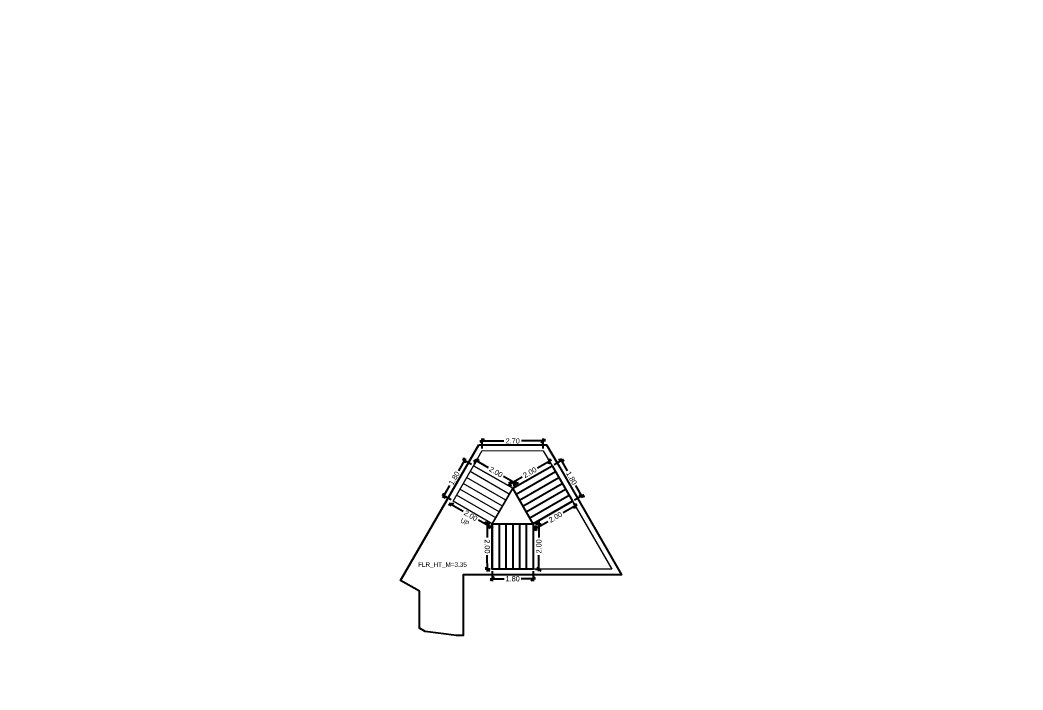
# Model space of a CAD drawing. Header units: metres. Extents: x 256329 to 886268, y -249371 to 355.
# Drawn here: x 287414.03 to 287458.25, y -909.31 to -879.77 of the extents above; entities that cross this region are included whole.
import ezdxf

# ---------------------------------------------------------------- set-up
doc = ezdxf.new("R2010")
doc.units = ezdxf.units.M
doc.header["$MEASUREMENT"] = 0
doc.header["$PDMODE"] = 35
doc.linetypes.add('CONTINOUS', pattern=[0])
doc.layers.get('0').update_dxf_attribs({"lineweight": 18})
doc.layers.get('Defpoints').update_dxf_attribs({"lineweight": 20})
doc.layers.add('A_TEXT', color=4, linetype='Continuous', lineweight=0, transparency=0.3)
doc.layers.add('BLK_2_FLR_19_STAIR_4', color=7, linetype='Continuous', plot=False)
doc.layers.add('BLK_2_FLR_19_STAIR_4_FLIGHT_2', color=7, linetype='Continuous', plot=False)
for name, color, linetype, lineweight in [('BLK_2_FLR_19_STAIR_4_FLIGHT_1', 7, 'Continuous', 0), ('BLK_2_FLR_19_STAIR_4_LANDING_1', 7, 'Continuous', 0), ('BLK_2_FLR_19_STAIR_4_LANDING_2', 7, 'Continuous', 0)]:
    doc.layers.add(name, color=color, linetype=linetype, lineweight=lineweight)
doc.layers.add('BLK_2_FLR_19_STAIR_4_FLIGHT_3', color=7, linetype='Continuous')
doc.styles.add('Arial', font='arial.ttf')
doc.styles.get("Standard").update_dxf_attribs({"font": 'arial.ttf'})
doc.dimstyles.new('METRIC DIM', dxfattribs={"dimtxt": 0.23, "dimasz": 0.18, "dimexe": 0.1, "dimexo": 0.1, "dimgap": 0.09, "dimtad": 0, "dimzin": 0, "dimdsep": 46, "dimtxsty": 'Standard', "dimblk": 'OBLIQUE', "dimcen": 0, "dimdle": 0.1, "dimclrd": 147, "dimclre": 147, "dimclrt": 7, "dimadec": 0, "dimazin": 0, "dimtfac": 1, "dimtofl": 0, "dimtmove": 0, "dimatfit": 2, "dimfxl": 0.125, "dimtolj": 1, "dimtzin": 0, "dimarcsym": 0})

# ---------------------------------------------------------------- blocks, each defined once
blk = doc.blocks.new('_Oblique')
at = {"color": 0, "linetype": 'ByBlock', "lineweight": -2}
blk.add_line((-0.5, -0.5), (0.5, 0.5), dxfattribs=at)
blk = doc.blocks.new('*D1834')
at = {"layer": 'BLK_2_FLR_19_STAIR_4_FLIGHT_2', "color": 147, "lineweight": -2, "transparency": 16777216}
for p, q in [((287437.57224, -899.373261), (287437.981363, -899.138168)), ((287437.844836, -899.101286), (287438.154983, -899.641023)), ((287438.841291, -900.835379), (287438.531145, -900.295642)), ((287438.46905, -900.933944), (287438.878173, -900.698851))]:
    blk.add_line(p, q, dxfattribs=at)
at = {"layer": 'Defpoints', "color": 0, "linetype": 'CONTINOUS', "transparency": 16777216}
for p in [(287437.485535, -899.423084, 0.042641), (287438.791469, -900.748674), (287438.382345, -900.983767, 0.042641)]:
    blk.add_point(p, dxfattribs=at)
at = {"layer": 'BLK_2_FLR_19_STAIR_4_FLIGHT_2', "color": 147, "linetype": 'CONTINOUS', "lineweight": -2, "transparency": 16777216, "xscale": 0.18, "yscale": 0.18, "zscale": 0.18}
for p, rotation in [((287437.894659, -899.187991), 119.882813), ((287438.791469, -900.748674), 299.882813)]:
    blk.add_blockref('_Oblique', p, dxfattribs=dict(at, rotation=rotation))
at = {"layer": 'BLK_2_FLR_19_STAIR_4_FLIGHT_2', "color": 7, "linetype": 'CONTINOUS', "transparency": 16777216, "insert": (287438.343064, -899.968332), "char_height": 0.23, "attachment_point": 5, "rotation": 299.8828126}
blk.add_mtext('\\A1;1.80', dxfattribs=at)
blk = doc.blocks.new('*D1776')
at = {"layer": 'BLK_2_FLR_19_STAIR_4_LANDING_1', "color": 147, "lineweight": -2, "transparency": 16777216}
for p, q in [((287434.05673, -899.150898), (287434.672656, -899.505041)), ((287434.06613, -899.33517), (287434.193268, -899.114052)), ((287435.965272, -900.248267), (287435.349346, -899.894123)), ((287435.801289, -900.332848), (287435.928426, -900.11173))]:
    blk.add_line(p, q, dxfattribs=at)
at = {"layer": 'Defpoints', "color": 0, "linetype": 'CONTINOUS', "transparency": 16777216}
for p in [(287434.016284, -899.421861, 0.042641), (287435.878581, -900.198422), (287435.751443, -900.419539, 0.042641)]:
    blk.add_point(p, dxfattribs=at)
at = {"layer": 'BLK_2_FLR_19_STAIR_4_LANDING_1', "color": 147, "linetype": 'CONTINOUS', "lineweight": -2, "transparency": 16777216, "xscale": 0.18, "yscale": 0.18, "zscale": 0.18}
for p, rotation in [((287434.143422, -899.200743), 150.102044), ((287435.878581, -900.198422), 330.102044)]:
    blk.add_blockref('_Oblique', p, dxfattribs=dict(at, rotation=rotation))
at = {"layer": 'BLK_2_FLR_19_STAIR_4_LANDING_1', "color": 7, "linetype": 'CONTINOUS', "transparency": 16777216, "insert": (287435.011001, -899.699582), "char_height": 0.23, "attachment_point": 5, "rotation": 330.1020442}
blk.add_mtext('\\A1;2.00', dxfattribs=at)
blk = doc.blocks.new('*D1777')
at = {"layer": 'BLK_2_FLR_19_STAIR_4_FLIGHT_2', "color": 147, "lineweight": -2, "transparency": 16777216}
for p, q in [((287437.456902, -899.172542), (287436.841547, -899.526141)), ((287437.435713, -899.336379), (287437.320374, -899.13566)), ((287435.5494, -900.268643), (287436.164754, -899.915044)), ((287435.70162, -900.332835), (287435.586282, -900.132116))]:
    blk.add_line(p, q, dxfattribs=at)
at = {"layer": 'Defpoints', "color": 0, "linetype": 'CONTINOUS', "transparency": 16777216}
for p in [(287437.370197, -899.222365), (287437.485535, -899.423084, 0.042641), (287435.751443, -900.419539, 0.042641)]:
    blk.add_point(p, dxfattribs=at)
at = {"layer": 'BLK_2_FLR_19_STAIR_4_FLIGHT_2', "color": 147, "linetype": 'CONTINOUS', "lineweight": -2, "transparency": 16777216, "xscale": 0.18, "yscale": 0.18, "zscale": 0.18}
for p, rotation in [((287437.370197, -899.222365), 29.88281300000001), ((287435.636104, -900.21882), 209.882813)]:
    blk.add_blockref('_Oblique', p, dxfattribs=dict(at, rotation=rotation))
at = {"layer": 'BLK_2_FLR_19_STAIR_4_FLIGHT_2', "color": 7, "linetype": 'CONTINOUS', "transparency": 16777216, "insert": (287436.503151, -899.720593), "char_height": 0.23, "attachment_point": 5, "rotation": 29.8828126}
blk.add_mtext('\\A1;2.00', dxfattribs=at)
blk = doc.blocks.new('*D1778')
at = {"layer": 'BLK_2_FLR_19_STAIR_4_FLIGHT_3', "color": 147, "lineweight": -2, "transparency": 16777216}
for p, q in [((287434.748254, -901.98067), (287434.520974, -901.981688)), ((287434.620526, -901.881241), (287434.623703, -902.591057)), ((287434.630375, -904.081438), (287434.627197, -903.371622)), ((287434.757207, -903.980869), (287434.529928, -903.981887))]:
    blk.add_line(p, q, dxfattribs=at)
at = {"layer": 'Defpoints', "color": 0, "linetype": 'CONTINOUS', "transparency": 16777216}
for p in [(287434.848253, -901.980223, 0.042641), (287434.629927, -903.981439), (287434.857206, -903.980422, 0.042641)]:
    blk.add_point(p, dxfattribs=at)
at = {"layer": 'BLK_2_FLR_19_STAIR_4_FLIGHT_3', "color": 147, "linetype": 'CONTINOUS', "lineweight": -2, "transparency": 16777216, "xscale": 0.18, "yscale": 0.18, "zscale": 0.18}
for p, rotation in [((287434.620973, -901.98124), 90.256477), ((287434.629927, -903.981439), 270.256477)]:
    blk.add_blockref('_Oblique', p, dxfattribs=dict(at, rotation=rotation))
at = {"layer": 'BLK_2_FLR_19_STAIR_4_FLIGHT_3', "color": 7, "linetype": 'CONTINOUS', "transparency": 16777216, "insert": (287434.62545, -902.981339), "char_height": 0.23, "attachment_point": 5, "rotation": 270.2564771}
blk.add_mtext('\\A1;2.00', dxfattribs=at)
blk = doc.blocks.new('*D1779')
at = {"layer": 'BLK_2_FLR_19_STAIR_4_FLIGHT_1', "color": 147, "lineweight": -2, "transparency": 16777216}
for p, q in [((287432.946321, -901.075835), (287433.560735, -901.430412)), ((287433.066595, -901.067489), (287432.98295, -901.212431)), ((287434.851219, -902.175148), (287434.236805, -901.820571)), ((287434.798269, -902.066835), (287434.714624, -902.211776))]:
    blk.add_line(p, q, dxfattribs=at)
at = {"layer": 'Defpoints', "color": 0, "linetype": 'CONTINOUS', "transparency": 16777216}
for p in [(287433.032933, -901.125819), (287433.116579, -900.980877, 0.042641), (287434.848253, -901.980223, 0.042641)]:
    blk.add_point(p, dxfattribs=at)
at = {"layer": 'BLK_2_FLR_19_STAIR_4_FLIGHT_1', "color": 147, "linetype": 'CONTINOUS', "lineweight": -2, "transparency": 16777216, "xscale": 0.18, "yscale": 0.18, "zscale": 0.18}
for p, rotation in [((287433.032933, -901.125819), 150.01084), ((287434.764607, -902.125164), 330.01084)]:
    blk.add_blockref('_Oblique', p, dxfattribs=dict(at, rotation=rotation))
at = {"layer": 'BLK_2_FLR_19_STAIR_4_FLIGHT_1', "color": 7, "linetype": 'CONTINOUS', "transparency": 16777216, "insert": (287433.89877, -901.625491), "char_height": 0.23, "attachment_point": 5, "rotation": 330.0108404}
blk.add_mtext('\\A1;2.00', dxfattribs=at)
blk = doc.blocks.new('*D1780')
at = {"layer": 'BLK_2_FLR_19_STAIR_4_LANDING_2', "color": 147, "lineweight": -2, "transparency": 16777216}
for p, q in [((287438.588644, -901.14207), (287437.97329, -901.495669)), ((287438.432168, -901.070472), (287438.551762, -901.278598)), ((287436.681143, -902.238171), (287437.296497, -901.884572)), ((287436.698075, -902.066927), (287436.81767, -902.275053))]:
    blk.add_line(p, q, dxfattribs=at)
at = {"layer": 'Defpoints', "color": 0, "linetype": 'CONTINOUS', "transparency": 16777216}
for p in [(287438.382345, -900.983767, 0.042641), (287438.50194, -901.191893), (287436.648253, -901.980223, 0.042641)]:
    blk.add_point(p, dxfattribs=at)
at = {"layer": 'BLK_2_FLR_19_STAIR_4_LANDING_2', "color": 147, "linetype": 'CONTINOUS', "lineweight": -2, "transparency": 16777216, "xscale": 0.18, "yscale": 0.18, "zscale": 0.18}
for p, rotation in [((287438.50194, -901.191893), 29.88281300000001), ((287436.767847, -902.188348), 209.882813)]:
    blk.add_blockref('_Oblique', p, dxfattribs=dict(at, rotation=rotation))
at = {"layer": 'BLK_2_FLR_19_STAIR_4_LANDING_2', "color": 7, "linetype": 'CONTINOUS', "transparency": 16777216, "insert": (287437.634893, -901.690121), "char_height": 0.23, "attachment_point": 5, "rotation": 29.8828126}
blk.add_mtext('\\A1;2.00', dxfattribs=at)
blk = doc.blocks.new('*D1781')
at = {"layer": 'BLK_2_FLR_19_STAIR_4_LANDING_2', "color": 147, "lineweight": -2, "transparency": 16777216}
for p, q in [((287436.748253, -901.980223), (287437.003903, -901.980223)), ((287436.903903, -901.880223), (287436.903903, -902.589936)), ((287436.903903, -904.080223), (287436.903903, -903.370509)), ((287436.748253, -903.980223), (287437.003903, -903.980223))]:
    blk.add_line(p, q, dxfattribs=at)
at = {"layer": 'Defpoints', "color": 0, "linetype": 'CONTINOUS', "transparency": 16777216}
for p in [(287436.648253, -901.980223, 0.042641), (287436.648253, -903.980223, 0.042641), (287436.903903, -903.980223)]:
    blk.add_point(p, dxfattribs=at)
at = {"layer": 'BLK_2_FLR_19_STAIR_4_LANDING_2', "color": 147, "linetype": 'CONTINOUS', "lineweight": -2, "transparency": 16777216, "xscale": 0.18, "yscale": 0.18, "zscale": 0.18}
for p, rotation in [((287436.903903, -901.980223), 90), ((287436.903903, -903.980223), 270)]:
    blk.add_blockref('_Oblique', p, dxfattribs=dict(at, rotation=rotation))
at = {"layer": 'BLK_2_FLR_19_STAIR_4_LANDING_2', "color": 7, "linetype": 'CONTINOUS', "transparency": 16777216, "insert": (287436.903903, -902.980223), "char_height": 0.23, "attachment_point": 5, "rotation": 90}
blk.add_mtext('\\A1;2.00', dxfattribs=at)
blk = doc.blocks.new('*D1782')
at = {"layer": 'BLK_2_FLR_19_STAIR_4_FLIGHT_1', "color": 147, "lineweight": -2, "transparency": 16777216}
for p, q in [((287433.670761, -899.107003), (287433.359613, -899.646163)), ((287433.929672, -899.371877), (287433.534165, -899.143631)), ((287432.671089, -900.839243), (287432.982237, -900.300083)), ((287433.029967, -900.930893), (287432.63446, -900.702647))]:
    blk.add_line(p, q, dxfattribs=at)
at = {"layer": 'Defpoints', "color": 0, "linetype": 'CONTINOUS', "transparency": 16777216}
for p in [(287434.016284, -899.421861, 0.042641), (287432.721072, -900.752631), (287433.116579, -900.980877, 0.042641)]:
    blk.add_point(p, dxfattribs=at)
at = {"layer": 'BLK_2_FLR_19_STAIR_4_FLIGHT_1', "color": 147, "linetype": 'CONTINOUS', "lineweight": -2, "transparency": 16777216, "xscale": 0.18, "yscale": 0.18, "zscale": 0.18}
for p, rotation in [((287433.620777, -899.193615), 60.01084000000001), ((287432.721072, -900.752631), 240.01084)]:
    blk.add_blockref('_Oblique', p, dxfattribs=dict(at, rotation=rotation))
at = {"layer": 'BLK_2_FLR_19_STAIR_4_FLIGHT_1', "color": 7, "linetype": 'CONTINOUS', "transparency": 16777216, "insert": (287433.170925, -899.973123), "char_height": 0.23, "attachment_point": 5, "rotation": 60.0108404}
blk.add_mtext('\\A1;1.80', dxfattribs=at)
blk = doc.blocks.new('*D1783')
at = {"layer": 'BLK_2_FLR_19_STAIR_4_FLIGHT_3', "color": 147, "lineweight": -2, "transparency": 16777216}
for p, q in [((287434.848253, -904.080223), (287434.848253, -904.507401)), ((287436.648253, -904.066424), (287436.648253, -904.507401)), ((287434.748253, -904.407401), (287435.370753, -904.407401)), ((287436.748253, -904.407401), (287436.125753, -904.407401))]:
    blk.add_line(p, q, dxfattribs=at)
at = {"layer": 'Defpoints', "color": 0, "linetype": 'CONTINOUS', "transparency": 16777216}
for p in [(287434.848253, -903.980223, 0.042641), (287436.648253, -903.966424, 0.042641), (287436.648253, -904.407401)]:
    blk.add_point(p, dxfattribs=at)
at = {"layer": 'BLK_2_FLR_19_STAIR_4_FLIGHT_3', "color": 147, "linetype": 'CONTINOUS', "lineweight": -2, "transparency": 16777216, "xscale": 0.18, "yscale": 0.18, "zscale": 0.18, "rotation": 180}
blk.add_blockref('_Oblique', (287434.848253, -904.407401), dxfattribs=at)
at = {"layer": 'BLK_2_FLR_19_STAIR_4_FLIGHT_3', "color": 147, "linetype": 'CONTINOUS', "lineweight": -2, "transparency": 16777216, "xscale": 0.18, "yscale": 0.18, "zscale": 0.18}
blk.add_blockref('_Oblique', (287436.648253, -904.407401), dxfattribs=at)
at = {"layer": 'BLK_2_FLR_19_STAIR_4_FLIGHT_3', "color": 7, "linetype": 'CONTINOUS', "transparency": 16777216, "insert": (287435.748253, -904.407401), "char_height": 0.23, "attachment_point": 5}
blk.add_mtext('\\A1;1.80', dxfattribs=at)
blk = doc.blocks.new('*D1784')
at = {"layer": 'BLK_2_FLR_19_STAIR_4_LANDING_1', "color": 147, "lineweight": -2, "transparency": 16777216}
for p, q in [((287434.299602, -898.329431), (287435.358786, -898.329431)), ((287434.399602, -898.658646), (287434.399602, -898.229431)), ((287437.198542, -898.329431), (287436.139359, -898.329431)), ((287437.098542, -898.65931), (287437.098542, -898.229431))]:
    blk.add_line(p, q, dxfattribs=at)
at = {"layer": 'Defpoints', "color": 0, "linetype": 'CONTINOUS', "transparency": 16777216}
for p in [(287437.098542, -898.329431), (287434.399602, -898.758646, 0.042641), (287437.098542, -898.75931, 0.042641)]:
    blk.add_point(p, dxfattribs=at)
at = {"layer": 'BLK_2_FLR_19_STAIR_4_LANDING_1', "color": 147, "linetype": 'CONTINOUS', "lineweight": -2, "transparency": 16777216, "xscale": 0.18, "yscale": 0.18, "zscale": 0.18, "rotation": 180}
blk.add_blockref('_Oblique', (287434.399602, -898.329431), dxfattribs=at)
at = {"layer": 'BLK_2_FLR_19_STAIR_4_LANDING_1', "color": 147, "linetype": 'CONTINOUS', "lineweight": -2, "transparency": 16777216, "xscale": 0.18, "yscale": 0.18, "zscale": 0.18}
blk.add_blockref('_Oblique', (287437.098542, -898.329431), dxfattribs=at)
at = {"layer": 'BLK_2_FLR_19_STAIR_4_LANDING_1', "color": 7, "linetype": 'CONTINOUS', "transparency": 16777216, "insert": (287435.749072, -898.329431), "char_height": 0.23, "attachment_point": 5}
blk.add_mtext('\\A1;2.70', dxfattribs=at)

msp = doc.modelspace()

# ---------------------------------------------------------------- linework, layer by layer
at = {"color": 5, "linetype": 'CONTINOUS'}
for p, q in [((287436.648253, -901.980223, 0.042641), (287435.751443, -900.419539, 0.042641)), ((287434.848253, -901.980223, 0.042641), (287436.648253, -901.980223, 0.042641))]:
    msp.add_line(p, q, dxfattribs=at)
at = {"color": 5, "linetype": 'CONTINOUS', "elevation": 0.042641}
msp.add_lwpolyline([(287434.848253, -901.980223), (287435.751443, -900.419539)], dxfattribs=at)
at = {"layer": 'BLK_2_FLR_19_STAIR_4', "color": 7, "linetype": 'CONTINOUS', "elevation": 0.042641}
msp.add_lwpolyline([(287434.253407, -898.505292), (287437.244101, -898.506027), (287437.704778, -899.296183), (287438.601847, -900.857318), (287440.552657, -904.235204), (287433.560255, -904.232178), (287433.559585, -906.90877), (287433.270293, -906.908697), (287431.885111, -906.731132), (287431.631778, -906.584921), (287431.63209, -904.96198), (287430.801125, -904.48177)], close=True, dxfattribs=at)
at = {"layer": 'BLK_2_FLR_19_STAIR_4_FLIGHT_1', "color": 3, "linetype": 'CONTINOUS'}
for p, q in [((287435.751443, -900.419539, 0.042641), (287434.016284, -899.421861, 0.042641)), ((287435.598007, -900.681043, 0.042641), (287433.866333, -899.681697, 0.042641)), ((287435.298105, -901.200715, 0.042641), (287433.566431, -900.201369, 0.042641)), ((287435.448056, -900.940879, 0.042641), (287433.716382, -899.941533, 0.042641)), ((287434.998204, -901.720387, 0.042641), (287433.26653, -900.721041, 0.042641)), ((287435.148154, -901.460551, 0.042641), (287433.416481, -900.461205, 0.042641)), ((287434.848253, -901.980223, 0.042641), (287433.116579, -900.980877, 0.042641))]:
    msp.add_line(p, q, dxfattribs=at)
at = {"layer": 'BLK_2_FLR_19_STAIR_4_FLIGHT_1', "ltscale": 0.05, "elevation": 0.042641}
msp.add_lwpolyline([(287435.751443, -900.419539), (287434.848253, -901.980223), (287433.116579, -900.980877), (287434.016284, -899.421861), (287435.751443, -900.419539)], dxfattribs=at)
at = {"layer": 'BLK_2_FLR_19_STAIR_4_FLIGHT_2', "color": 3, "linetype": 'CONTINOUS'}
for p, q in [((287435.751443, -900.419539, 0.042641), (287437.485535, -899.423084, 0.042641)), ((287435.900911, -900.679653, 0.042641), (287437.635004, -899.683198, 0.042641)), ((287436.050379, -900.939767, 0.042641), (287437.784472, -899.943312, 0.042641)), ((287436.199848, -901.199881, 0.042641), (287437.93394, -900.203426, 0.042641)), ((287436.349316, -901.459995, 0.042641), (287438.083409, -900.463539, 0.042641)), ((287436.498784, -901.720109, 0.042641), (287438.232877, -900.723653, 0.042641)), ((287436.648253, -901.980223, 0.042641), (287438.382345, -900.983767, 0.042641))]:
    msp.add_line(p, q, dxfattribs=at)
at = {"layer": 'BLK_2_FLR_19_STAIR_4_FLIGHT_2', "color": 7, "linetype": 'CONTINOUS', "elevation": 0.042641}
msp.add_lwpolyline([(287437.485535, -899.423084), (287438.382345, -900.983767), (287436.648253, -901.980223), (287435.751443, -900.419539), (287437.485535, -899.423084)], dxfattribs=at)
at = {"layer": 'BLK_2_FLR_19_STAIR_4_FLIGHT_3', "color": 3, "linetype": 'CONTINOUS'}
for p, q in [((287434.848253, -901.980223, 0.042641), (287434.848253, -903.980223, 0.042641)), ((287435.148253, -901.980223, 0.042641), (287435.148253, -903.980223, 0.042641)), ((287435.448253, -901.980223, 0.042641), (287435.448253, -903.980223, 0.042641)), ((287435.748253, -901.980223, 0.042641), (287435.748253, -903.980223, 0.042641)), ((287436.048253, -901.980223, 0.042641), (287436.048253, -903.980223, 0.042641)), ((287436.348253, -901.980223, 0.042641), (287436.348253, -903.980223, 0.042641)), ((287436.648253, -901.980223, 0.042641), (287436.648253, -903.980223, 0.042641))]:
    msp.add_line(p, q, dxfattribs=at)
at = {"layer": 'BLK_2_FLR_19_STAIR_4_FLIGHT_3', "color": 7, "linetype": 'CONTINOUS', "elevation": 0.042641}
msp.add_lwpolyline([(287434.848253, -901.980223), (287436.648253, -901.980223), (287436.648253, -903.980223), (287434.848253, -903.980223)], close=True, dxfattribs=at)
at = {"layer": 'BLK_2_FLR_19_STAIR_4_LANDING_1', "color": 7, "linetype": 'CONTINOUS', "elevation": 0.042641}
msp.add_lwpolyline([(287434.399602, -898.758646), (287437.098542, -898.75931), (287437.485535, -899.423084), (287435.751443, -900.419539), (287434.016284, -899.421861), (287434.399602, -898.758646)], dxfattribs=at)
at = {"layer": 'BLK_2_FLR_19_STAIR_4_LANDING_2', "ltscale": 0.05, "elevation": 0.042641}
msp.add_lwpolyline([(287436.648253, -901.980223), (287438.382345, -900.983767), (287440.113287, -903.980946), (287436.648253, -903.980946), (287436.648253, -901.980223)], dxfattribs=at)

# ---------------------------------------------------------------- texts
at = {"layer": 'A_TEXT', "lineweight": 0, "insert": (287434.486103, -902.472701, 0.042641), "char_height": 0.2, "width": 2.485498, "attachment_point": 9, "rotation": 331.8720228, "style": 'Arial'}
msp.add_mtext('\\pxi2.2673,qc;UP', dxfattribs=at)
at = {"layer": 'BLK_2_FLR_19_STAIR_4', "color": 7, "linetype": 'CONTINOUS', "insert": (287431.576094, -903.682221), "char_height": 0.2, "attachment_point": 1}
msp.add_mtext_dynamic_manual_height_columns('FLR_HT_M=3.35', width=2.272281, gutter_width=0.405, heights=[0.300679], dxfattribs=at)

# ---------------------------------------------------------------- dimensions: what is measured, and where the dimension line sits
at = {"layer": 'BLK_2_FLR_19_STAIR_4_FLIGHT_1', "color": 1, "linetype": 'CONTINOUS'}
dim = msp.add_aligned_dim(p1=(287434.016284, -899.421861, 0.042641), p2=(287433.116579, -900.980877, 0.042641), distance=-0.456642, dimstyle='METRIC DIM', override={"dimfxl": 0.18}, dxfattribs=at)
dim.commit()
dim.dimension.update_dxf_attribs({"geometry": '*D1782', "text_midpoint": (287433.170925, -899.973123)})
at = {"layer": 'BLK_2_FLR_19_STAIR_4_FLIGHT_1', "color": 2, "linetype": 'CONTINOUS'}
dim = msp.add_aligned_dim(p1=(287434.848253, -901.980223, 0.042641), p2=(287433.116579, -900.980877, 0.042641), distance=0.167346, dimstyle='METRIC DIM', override={"dimfxl": 0.18}, dxfattribs=at)
dim.commit()
dim.dimension.update_dxf_attribs({"geometry": '*D1779', "text_midpoint": (287433.89877, -901.625491)})
at = {"layer": 'BLK_2_FLR_19_STAIR_4_FLIGHT_2', "color": 2, "linetype": 'CONTINOUS'}
dim = msp.add_aligned_dim(p1=(287435.751443, -900.419539, 0.042641), p2=(287437.485535, -899.423084, 0.042641), distance=0.231497, dimstyle='METRIC DIM', override={"dimfxl": 0.18}, dxfattribs=at)
dim.commit()
dim.dimension.update_dxf_attribs({"geometry": '*D1777', "text_midpoint": (287436.503151, -899.720593)})
at = {"layer": 'BLK_2_FLR_19_STAIR_4_FLIGHT_2', "color": 1, "linetype": 'CONTINOUS'}
dim = msp.add_aligned_dim(p1=(287437.485535, -899.423084, 0.042641), p2=(287438.382345, -900.983767, 0.042641), distance=0.471859, dimstyle='METRIC DIM', override={"dimfxl": 0.18}, dxfattribs=at)
dim.commit()
dim.dimension.update_dxf_attribs({"geometry": '*D1834', "text_midpoint": (287438.343064, -899.968332)})
at = {"layer": 'BLK_2_FLR_19_STAIR_4_FLIGHT_3', "color": 2, "linetype": 'CONTINOUS'}
dim = msp.add_aligned_dim(p1=(287434.848253, -901.980223, 0.042641), p2=(287434.857206, -903.980422, 0.042641), distance=-0.227281, dimstyle='METRIC DIM', override={"dimfxl": 0.18}, dxfattribs=at)
dim.commit()
dim.dimension.update_dxf_attribs({"geometry": '*D1778', "text_midpoint": (287434.62545, -902.981339)})
at = {"layer": 'BLK_2_FLR_19_STAIR_4_FLIGHT_3', "color": 1, "linetype": 'CONTINOUS'}
dim = msp.add_linear_dim(base=(287436.648253, -904.407401), p1=(287434.848253, -903.980223, 0.042641), p2=(287436.648253, -903.966424, 0.042641), dimstyle='METRIC DIM', override={"dimfxl": 0.18}, dxfattribs=at)
dim.commit()
dim.dimension.update_dxf_attribs({"geometry": '*D1783', "text_midpoint": (287435.748253, -904.407401)})
at = {"layer": 'BLK_2_FLR_19_STAIR_4_LANDING_1', "color": 1, "linetype": 'CONTINOUS'}
dim = msp.add_linear_dim(base=(287437.098542, -898.329431), p1=(287434.399602, -898.758646, 0.042641), p2=(287437.098542, -898.75931, 0.042641), dimstyle='METRIC DIM', override={"dimfxl": 0.18}, dxfattribs=at)
dim.commit()
dim.dimension.update_dxf_attribs({"geometry": '*D1784', "text_midpoint": (287435.749072, -898.329431)})
at = {"layer": 'BLK_2_FLR_19_STAIR_4_LANDING_1', "color": 2, "linetype": 'CONTINOUS'}
dim = msp.add_aligned_dim(p1=(287434.016284, -899.421861, 0.042641), p2=(287435.751443, -900.419539, 0.042641), distance=0.255062, dimstyle='METRIC DIM', override={"dimfxl": 0.18}, dxfattribs=at)
dim.commit()
dim.dimension.update_dxf_attribs({"geometry": '*D1776', "text_midpoint": (287435.011001, -899.699582)})
at = {"layer": 'BLK_2_FLR_19_STAIR_4_LANDING_2', "color": 1, "linetype": 'CONTINOUS'}
dim = msp.add_aligned_dim(p1=(287436.648253, -901.980223, 0.042641), p2=(287438.382345, -900.983767, 0.042641), distance=-0.24004, dimstyle='METRIC DIM', override={"dimfxl": 0.18}, dxfattribs=at)
dim.commit()
dim.dimension.update_dxf_attribs({"geometry": '*D1780', "text_midpoint": (287437.634893, -901.690121)})
at = {"layer": 'BLK_2_FLR_19_STAIR_4_LANDING_2', "color": 2, "linetype": 'CONTINOUS'}
dim = msp.add_aligned_dim(p1=(287436.648253, -901.980223, 0.042641), p2=(287436.648253, -903.980223, 0.042641), distance=0.25565, dimstyle='METRIC DIM', override={"dimfxl": 0.18}, dxfattribs=at)
dim.commit()
dim.dimension.update_dxf_attribs({"geometry": '*D1781', "text_midpoint": (287436.903903, -902.980223)})

doc.saveas('drawing.dxf')
